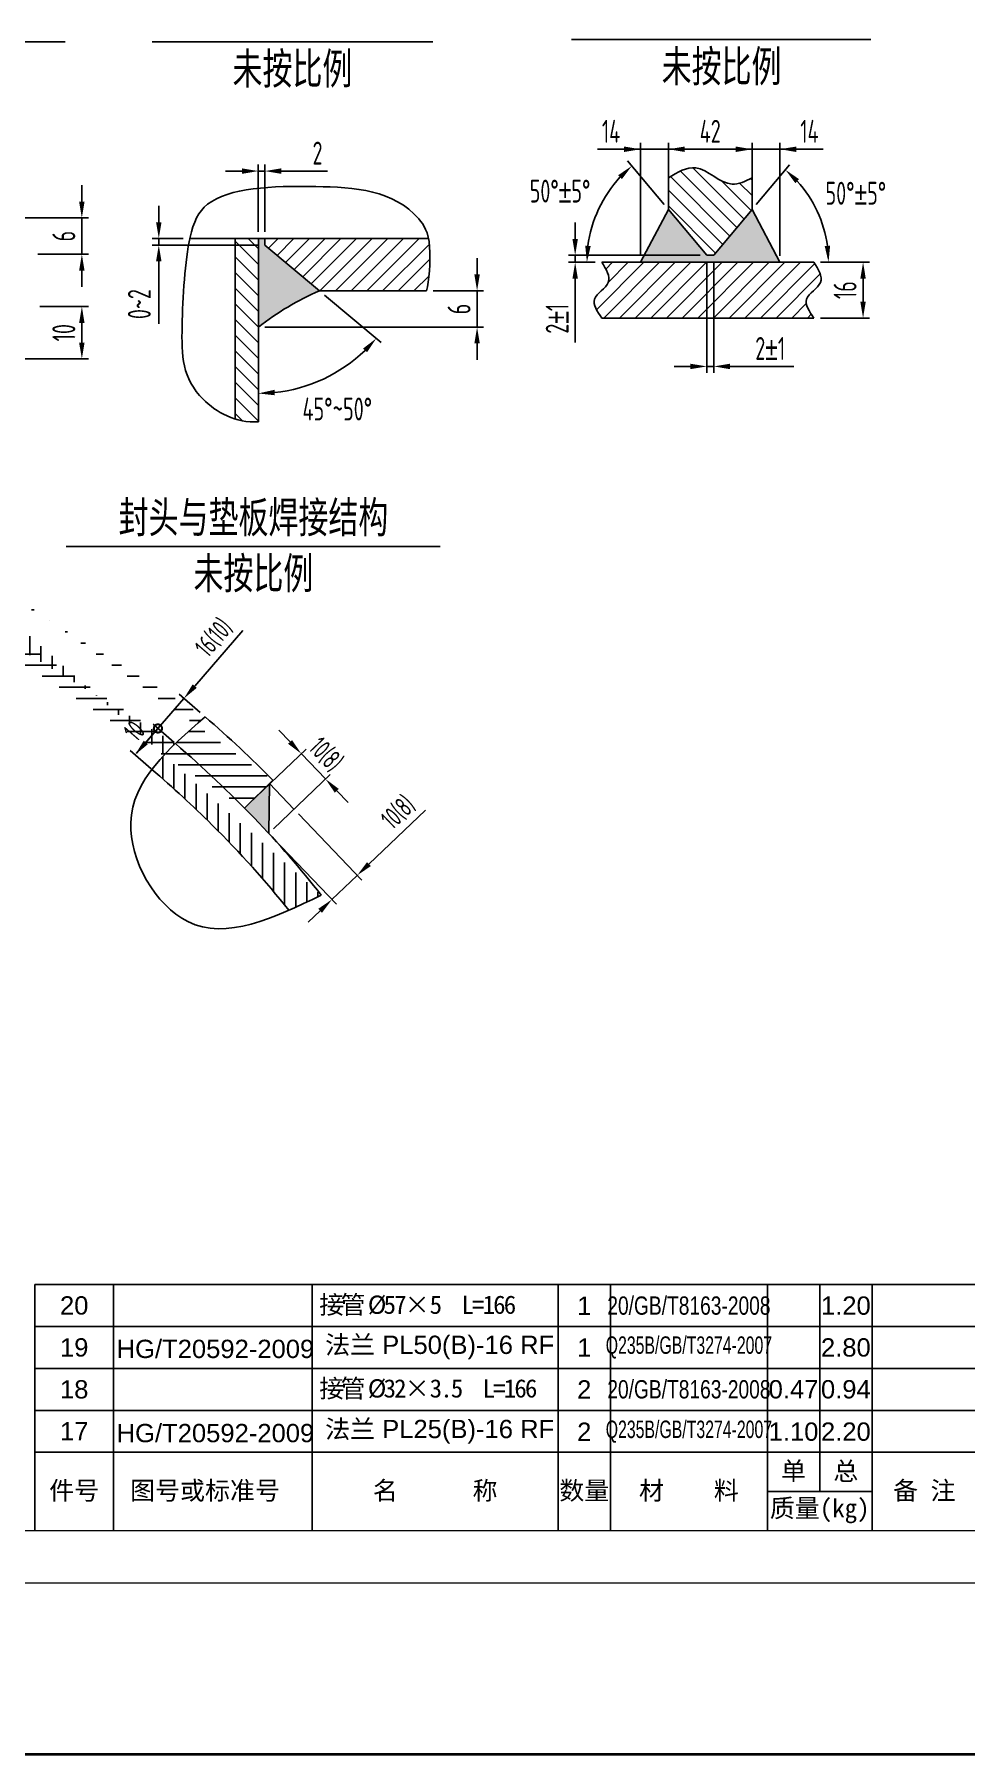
# Model space of a CAD drawing. Header units: millimetres. Extents: x 3203 to 14204, y 1871 to 9574.
# Drawn here: x 9373 to 11509, y 1871 to 5817 of the extents above; entities that cross this region are included whole.
import ezdxf
from ezdxf.enums import TextEntityAlignment as Align

# ---------------------------------------------------------------- set-up
doc = ezdxf.new("R2010")
doc.units = ezdxf.units.MM
doc.layers.add('中粗线', color=4, linetype='Continuous', lineweight=35)
doc.layers.add('细实线', color=7, linetype='Continuous', lineweight=18)
doc.layers.add('图层2', color=3, linetype='Continuous')
doc.styles.add('HGCAD', font='gbenor.shx', dxfattribs={"width": 0.75, "bigfont": 'gbcbig.shx'})
doc.styles.get("Standard").update_dxf_attribs({"font": 'arial.ttf'})
doc.dimstyles.new('HGCAD$0', dxfattribs={"dimtxt": 3.5, "dimasz": 2.5, "dimexe": 1, "dimexo": 1, "dimgap": 1, "dimtad": 1, "dimdec": 1, "dimdsep": 46, "dimtxsty": 'HGCAD', "dimcen": 0, "dimclrd": 3, "dimclre": 3, "dimclrt": 6, "dimadec": 1, "dimazin": 0, "dimtfac": 1, "dimtdec": 1, "dimtmove": 0, "dimatfit": 1, "dimfxl": 0, "dimarcsym": 0})
doc.dimstyles.new('HGCAD$2', dxfattribs={"dimtxt": 3.5, "dimasz": 2.5, "dimexe": 1, "dimexo": 1, "dimgap": 1, "dimtad": 2, "dimtih": 1, "dimdec": 1, "dimdsep": 46, "dimtxsty": 'HGCAD', "dimcen": 0, "dimclrd": 3, "dimclre": 3, "dimclrt": 6, "dimadec": 0, "dimazin": 0, "dimtfac": 1, "dimtdec": 1, "dimtmove": 0, "dimatfit": 1, "dimfxl": 0, "dimarcsym": 0})

# ---------------------------------------------------------------- blocks, each defined once
blk = doc.blocks.new('*D91')
at = {"layer": 'Defpoints', "color": 0, "ltscale": 15, "transparency": 16777216}
for p in [(8980.5, 5396), (9366.5, 5312.8), (9482.3, 5312.8)]:
    blk.add_point(p, dxfattribs=at)
at = {"layer": '图层2', "color": 3, "lineweight": -2, "ltscale": 15, "transparency": 16777216}
for p, q in [((9482.3, 5433.5), (9482.3, 5471)), ((8995.5, 5396), (9497.3, 5396)), ((9482.3, 5396), (9482.3, 5312.8)), ((9381.5, 5312.8), (9497.3, 5312.8)), ((9482.3, 5275.3), (9482.3, 5237.8))]:
    blk.add_line(p, q, dxfattribs=at)
at = {"layer": '图层2', "color": 3, "ltscale": 15, "transparency": 16777216}
for points in [[(9476, 5433.5), (9488.5, 5433.5), (9482.3, 5396)], [(9476, 5275.3), (9488.5, 5275.3), (9482.3, 5312.8)]]:
    blk.add_solid(points, dxfattribs=at)
at = {"layer": '图层2', "color": 6, "ltscale": 15, "transparency": 16777216, "insert": (9441, 5354.4), "char_height": 52.5, "attachment_point": 5, "rotation": 90, "style": 'HGCAD'}
blk.add_mtext('6', dxfattribs=at)
blk = doc.blocks.new('*D136')
at = {"layer": 'Defpoints', "color": 0, "ltscale": 15, "transparency": 16777216}
for p in [(9658.8, 5348.9), (9729.9, 5348.9), (9902.1, 5333.9)]:
    blk.add_point(p, dxfattribs=at)
at = {"layer": '图层2', "color": 3, "lineweight": -2, "ltscale": 15, "transparency": 16777216}
for p, q in [((9658.8, 5386.4), (9658.8, 5423.9)), ((9714.9, 5348.9), (9643.8, 5348.9)), ((9887.1, 5333.9), (9643.8, 5333.9)), ((9658.8, 5348.9), (9658.8, 5333.9)), ((9658.8, 5296.4), (9658.8, 5152.9))]:
    blk.add_line(p, q, dxfattribs=at)
at = {"layer": '图层2', "color": 3, "ltscale": 15, "transparency": 16777216}
for points in [[(9652.5, 5386.4), (9665, 5386.4), (9658.8, 5348.9)], [(9652.5, 5296.4), (9665, 5296.4), (9658.8, 5333.9)]]:
    blk.add_solid(points, dxfattribs=at)
at = {"layer": '图层2', "color": 6, "ltscale": 15, "transparency": 16777216, "insert": (9614.2, 5198.4), "char_height": 52.5, "attachment_point": 5, "rotation": 90, "style": 'HGCAD'}
blk.add_mtext('0~2', dxfattribs=at)
blk = doc.blocks.new('*D137')
at = {"layer": 'Defpoints', "color": 0, "ltscale": 15, "transparency": 16777216}
for p in [(9887.1, 5503.6), (9887.1, 5348.9), (9902.1, 5348.9)]:
    blk.add_point(p, dxfattribs=at)
at = {"layer": '图层2', "color": 3, "lineweight": -2, "ltscale": 15, "transparency": 16777216}
for p, q in [((9849.6, 5503.6), (9812.1, 5503.6)), ((9887.1, 5363.9), (9887.1, 5518.6)), ((9887.1, 5503.6), (9902.1, 5503.6)), ((9902.1, 5363.9), (9902.1, 5518.6)), ((9939.6, 5503.6), (10045.8, 5503.6))]:
    blk.add_line(p, q, dxfattribs=at)
at = {"layer": '图层2', "color": 3, "ltscale": 15, "transparency": 16777216}
for points in [[(9849.6, 5509.8), (9849.6, 5497.3), (9887.1, 5503.6)], [(9939.6, 5509.8), (9939.6, 5497.3), (9902.1, 5503.6)]]:
    blk.add_solid(points, dxfattribs=at)
at = {"layer": '图层2', "color": 6, "ltscale": 15, "transparency": 16777216, "insert": (10022.9, 5544.8), "char_height": 52.5, "attachment_point": 5, "style": 'HGCAD'}
blk.add_mtext('2', dxfattribs=at)
blk = doc.blocks.new('*D92')
at = {"layer": 'Defpoints', "color": 0, "ltscale": 15, "transparency": 16777216}
for p in [(10273.1, 5228.9), (10388.9, 5228.9), (9887.1, 5145.6)]:
    blk.add_point(p, dxfattribs=at)
at = {"layer": '图层2', "color": 3, "lineweight": -2, "ltscale": 15, "transparency": 16777216}
for p, q in [((10388.9, 5266.4), (10388.9, 5303.9)), ((10288.1, 5228.9), (10403.9, 5228.9)), ((10388.9, 5145.6), (10388.9, 5228.9)), ((9902.1, 5145.6), (10403.9, 5145.6)), ((10388.9, 5108.1), (10388.9, 5070.6))]:
    blk.add_line(p, q, dxfattribs=at)
at = {"layer": '图层2', "color": 3, "ltscale": 15, "transparency": 16777216}
for points in [[(10382.6, 5266.4), (10395.1, 5266.4), (10388.9, 5228.9)], [(10382.6, 5108.1), (10395.1, 5108.1), (10388.9, 5145.6)]]:
    blk.add_solid(points, dxfattribs=at)
at = {"layer": '图层2', "color": 6, "ltscale": 15, "transparency": 16777216, "insert": (10347.6, 5187.2), "char_height": 52.5, "attachment_point": 5, "rotation": 90, "style": 'HGCAD'}
blk.add_mtext('6', dxfattribs=at)
blk = doc.blocks.new('*D138')
at = {"layer": 'Defpoints', "color": 0, "ltscale": 15, "transparency": 16777216}
for p in [(9887.1, 5348.9), (9902.1, 5333.9), (10027.3, 5228.9), (9887.1, 4928.7)]:
    blk.add_point(p, dxfattribs=at)
at = {"layer": '图层2', "color": 3, "lineweight": -2, "ltscale": 15, "transparency": 16777216}
blk.add_line((10038.8, 5219.2), (10168.9, 5110), dxfattribs=at)
blk.add_arc((9887.1, 5346.4), 352.9, 276.0917, 313.9083, dxfattribs=at)
at = {"layer": '图层2', "color": 3, "ltscale": 15, "transparency": 16777216}
for points in [[(10127.3, 5096.5), (10136.4, 5088), (10157.5, 5119.6)], [(9924.9, 4989.3), (9924.2, 5001.8), (9887.1, 4993.6)]]:
    blk.add_solid(points, dxfattribs=at)
at = {"layer": '图层2', "color": 6, "ltscale": 15, "transparency": 16777216, "insert": (10068.3, 4957.8), "char_height": 52.5, "attachment_point": 5, "style": 'HGCAD', "bg_fill": 3, "box_fill_scale": 1.1, "bg_fill_color": 256, "bg_fill_true_color": 13158600, "bg_fill_transparency": 0}
blk.add_mtext('45%%D{\\Fgeniso|c134;~}50°', dxfattribs=at)
at = {"layer": 'Defpoints', "color": 0, "ltscale": 15, "transparency": 16777216}
blk.add_point((9988.3, 5008.4), dxfattribs=at)
blk = doc.blocks.new('_DotSmall')
at = {"color": 0, "linetype": 'ByBlock', "const_width": 0.5}
blk.add_lwpolyline([(-0.0625, 0, 1), (0.0625, 0, 1)], format="xyb", close=True, dxfattribs=at)
blk = doc.blocks.new('*D139')
at = {"layer": 'Defpoints', "color": 0, "ltscale": 15, "transparency": 16777216}
for p in [(9656.8, 4225), (9765, 4251.6), (9705.4, 4182.9)]:
    blk.add_point(p, dxfattribs=at)
at = {"layer": '图层2', "color": 3, "lineweight": -2, "ltscale": 15, "transparency": 16777216}
for p, q in [((9741.1, 4322.1), (9851.6, 4449.5)), ((9753.7, 4261.5), (9705.2, 4303.6)), ((9656.8, 4225), (9716.5, 4293.8)), ((9656.8, 4225), (9607.7, 4168.4)), ((9694, 4192.7), (9645.5, 4234.8))]:
    blk.add_line(p, q, dxfattribs=at)
at = {"layer": '图层2', "color": 3, "ltscale": 15, "transparency": 16777216}
blk.add_solid([(9736.4, 4326.2), (9745.8, 4318), (9716.5, 4293.8)], dxfattribs=at)
at = {"layer": '图层2', "color": 3, "lineweight": -2, "ltscale": 15, "transparency": 16777216, "xscale": 37.5, "yscale": 37.5, "zscale": 37.5, "rotation": 49.04669136273328}
blk.add_blockref('_DotSmall', (9656.8, 4225), dxfattribs=at)
at = {"layer": '图层2', "color": 6, "ltscale": 15, "transparency": 16777216, "insert": (9786, 4432.5), "char_height": 45, "attachment_point": 5, "rotation": 49.0467, "style": 'HGCAD'}
blk.add_mtext('16(10)', dxfattribs=at)
blk = doc.blocks.new('*D93')
at = {"layer": 'Defpoints', "color": 0, "ltscale": 15, "transparency": 16777216}
for p in [(9705.4, 4182.9), (9604.4, 4164.6), (9652.9, 4122.5)]:
    blk.add_point(p, dxfattribs=at)
at = {"layer": '图层2', "color": 3, "lineweight": -2, "ltscale": 15, "transparency": 16777216}
for p, q in [((9656.8, 4225), (9629, 4192.9)), ((9694, 4192.7), (9645.5, 4234.8)), ((9641.6, 4132.3), (9593.1, 4174.4))]:
    blk.add_line(p, q, dxfattribs=at)
at = {"layer": '图层2', "color": 3, "ltscale": 15, "transparency": 16777216}
blk.add_solid([(9624.2, 4197), (9633.7, 4188.8), (9604.4, 4164.6)], dxfattribs=at)
at = {"layer": '图层2', "color": 3, "lineweight": -2, "ltscale": 15, "transparency": 16777216, "xscale": 37.5, "yscale": 37.5, "zscale": 37.5, "rotation": 49.04681791681936}
blk.add_blockref('_DotSmall', (9656.8, 4225), dxfattribs=at)
at = {"layer": '图层2', "color": 6, "ltscale": 15, "transparency": 16777216, "insert": (9602.3, 4219.4), "char_height": 45, "attachment_point": 5, "rotation": 49.0468, "style": 'HGCAD'}
blk.add_mtext('10', dxfattribs=at)
blk = doc.blocks.new('*D140')
at = {"layer": 'Defpoints', "color": 0, "ltscale": 15, "transparency": 16777216}
for p in [(9985.8, 4166.9), (9855.5, 4042.3), (9910.8, 3984.5)]:
    blk.add_point(p, dxfattribs=at)
at = {"layer": '图层2', "color": 3, "lineweight": -2, "ltscale": 15, "transparency": 16777216}
for p, q in [((9959.9, 4194), (9934, 4221.1)), ((9866.4, 4052.7), (9996.7, 4177.3)), ((10041.1, 4109.1), (9985.8, 4166.9)), ((9921.7, 3994.9), (10052, 4119.4)), ((10067, 4082), (10093, 4054.9))]:
    blk.add_line(p, q, dxfattribs=at)
at = {"layer": '图层2', "color": 3, "ltscale": 15, "transparency": 16777216}
for points in [[(9964.4, 4198.3), (9955.4, 4189.7), (9985.8, 4166.9)], [(10071.6, 4086.3), (10062.5, 4077.7), (10041.1, 4109.1)]]:
    blk.add_solid(points, dxfattribs=at)
at = {"layer": '图层2', "color": 6, "ltscale": 15, "transparency": 16777216, "insert": (10041.3, 4164.6), "char_height": 45, "attachment_point": 5, "rotation": 313.7136, "style": 'HGCAD'}
blk.add_mtext('10(8)', dxfattribs=at)
blk = doc.blocks.new('*D141')
at = {"layer": 'Defpoints', "color": 0, "ltscale": 15, "transparency": 16777216}
for p in [(9968.6, 4039.8), (9910.8, 3984.5), (10113.8, 3887.9)]:
    blk.add_point(p, dxfattribs=at)
at = {"layer": '图层2', "color": 3, "lineweight": -2, "ltscale": 15, "transparency": 16777216}
for p, q in [((9979, 4028.9), (10124.2, 3877.1)), ((10140.9, 3913.9), (10270.5, 4037.7)), ((9921.2, 3973.7), (10066.4, 3821.8)), ((10056, 3832.7), (10113.8, 3887.9)), ((10028.9, 3806.8), (10001.8, 3780.8))]:
    blk.add_line(p, q, dxfattribs=at)
at = {"layer": '图层2', "color": 3, "ltscale": 15, "transparency": 16777216}
for points in [[(10136.6, 3918.4), (10145.2, 3909.3), (10113.8, 3887.9)], [(10024.6, 3811.3), (10033.2, 3802.2), (10056, 3832.7)]]:
    blk.add_solid(points, dxfattribs=at)
at = {"layer": '图层2', "color": 6, "ltscale": 15, "transparency": 16777216, "insert": (10208.7, 4031.8), "char_height": 45, "attachment_point": 5, "rotation": 43.7136, "style": 'HGCAD'}
blk.add_mtext('10(8)', dxfattribs=at)
blk = doc.blocks.new('*D142')
at = {"layer": 'Defpoints', "color": 0, "ltscale": 15, "transparency": 16777216}
for p in [(10915.7, 5310.5), (10931.7, 5310.5), (10931.7, 5055.5)]:
    blk.add_point(p, dxfattribs=at)
at = {"layer": '图层2', "color": 3, "lineweight": -2, "ltscale": 15, "transparency": 16777216}
for p, q in [((10915.7, 5295.5), (10915.7, 5040.5)), ((10931.7, 5295.5), (10931.7, 5040.5)), ((10878.2, 5055.5), (10840.7, 5055.5)), ((10915.7, 5055.5), (10931.7, 5055.5)), ((10969.2, 5055.5), (11115.8, 5055.5))]:
    blk.add_line(p, q, dxfattribs=at)
at = {"layer": '图层2', "color": 3, "ltscale": 15, "transparency": 16777216}
for points in [[(10878.2, 5061.7), (10878.2, 5049.2), (10915.7, 5055.5)], [(10969.2, 5061.7), (10969.2, 5049.2), (10931.7, 5055.5)]]:
    blk.add_solid(points, dxfattribs=at)
at = {"layer": '图层2', "color": 6, "ltscale": 15, "transparency": 16777216, "insert": (11061.3, 5096.7), "char_height": 52.5, "attachment_point": 5, "style": 'HGCAD', "bg_fill": 3, "box_fill_scale": 1.1, "bg_fill_color": 256, "bg_fill_true_color": 13158600, "bg_fill_transparency": 0}
blk.add_mtext('2{\\Fgdt|c134;%%P}1', dxfattribs=at)
blk = doc.blocks.new('*D143')
at = {"layer": 'Defpoints', "color": 0, "ltscale": 15, "transparency": 16777216}
for p in [(10613.9, 5294.5), (10674.9, 5294.5), (10915.7, 5310.5)]:
    blk.add_point(p, dxfattribs=at)
at = {"layer": '图层2', "color": 3, "lineweight": -2, "ltscale": 15, "transparency": 16777216}
for p, q in [((10613.9, 5348), (10613.9, 5385.5)), ((10900.7, 5310.5), (10598.9, 5310.5)), ((10659.9, 5294.5), (10598.9, 5294.5)), ((10613.9, 5310.5), (10613.9, 5294.5)), ((10613.9, 5257), (10613.9, 5110.4))]:
    blk.add_line(p, q, dxfattribs=at)
at = {"layer": '图层2', "color": 3, "ltscale": 15, "transparency": 16777216}
for points in [[(10607.6, 5348), (10620.1, 5348), (10613.9, 5310.5)], [(10607.6, 5257), (10620.1, 5257), (10613.9, 5294.5)]]:
    blk.add_solid(points, dxfattribs=at)
at = {"layer": '图层2', "color": 6, "ltscale": 15, "transparency": 16777216, "insert": (10572.6, 5164.9), "char_height": 52.5, "attachment_point": 5, "rotation": 90, "style": 'HGCAD', "bg_fill": 3, "box_fill_scale": 1.1, "bg_fill_color": 256, "bg_fill_true_color": 13158600, "bg_fill_transparency": 0}
blk.add_mtext('2{\\Fgdt|c134;%%P}1', dxfattribs=at)
blk = doc.blocks.new('*D144')
at = {"layer": 'Defpoints', "color": 0, "ltscale": 15, "transparency": 16777216}
for p in [(10688.2, 5453), (10827.7, 5415.4), (10674.9, 5294.5), (10915.7, 5310.5), (11161.6, 5294.5)]:
    blk.add_point(p, dxfattribs=at)
at = {"layer": '图层2', "color": 3, "lineweight": -2, "ltscale": 15, "transparency": 16777216}
for p, q in [((10818.1, 5426.9), (10734.2, 5526.9)), ((10659.9, 5294.5), (10625.8, 5294.5))]:
    blk.add_line(p, q, dxfattribs=at)
blk.add_arc((10929.1, 5294.5), 288.4, 137.4564, 172.5436, dxfattribs=at)
at = {"layer": '图层2', "color": 3, "ltscale": 15, "transparency": 16777216}
for points in [[(10712.4, 5494), (10721, 5485), (10743.8, 5515.4)], [(10649.5, 5331.5), (10637, 5332.3), (10640.8, 5294.5)]]:
    blk.add_solid(points, dxfattribs=at)
at = {"layer": '图层2', "color": 6, "ltscale": 15, "transparency": 16777216, "insert": (10579.2, 5457.7), "char_height": 52.5, "attachment_point": 5, "style": 'HGCAD', "bg_fill": 3, "box_fill_scale": 1.1, "bg_fill_color": 256, "bg_fill_true_color": 13158600, "bg_fill_transparency": 0}
blk.add_mtext('50°{\\Fgdt|c134;%%P}5%%D', dxfattribs=at)
blk = doc.blocks.new('*D94')
at = {"layer": 'Defpoints', "color": 0, "ltscale": 15, "transparency": 16777216}
for p in [(11019.7, 5415.4), (11183.4, 5373.9), (10685.8, 5294.5), (10931.7, 5310.5), (11172.5, 5294.5)]:
    blk.add_point(p, dxfattribs=at)
at = {"layer": '图层2', "color": 3, "lineweight": -2, "ltscale": 15, "transparency": 16777216}
for p, q in [((11029.4, 5426.9), (11105.8, 5518)), ((11187.5, 5294.5), (11210, 5294.5))]:
    blk.add_line(p, q, dxfattribs=at)
blk.add_arc((10918.3, 5294.5), 276.7, 7.7699, 42.2301, dxfattribs=at)
at = {"layer": '图层2', "color": 3, "ltscale": 15, "transparency": 16777216}
for points in [[(11118.9, 5476), (11127.5, 5485), (11096.2, 5506.5)], [(11198.7, 5332.3), (11186.3, 5331.5), (11195, 5294.5)]]:
    blk.add_solid(points, dxfattribs=at)
at = {"layer": '图层2', "color": 6, "ltscale": 15, "transparency": 16777216, "insert": (11257.7, 5452.8), "char_height": 52.5, "attachment_point": 5, "style": 'HGCAD', "bg_fill": 3, "box_fill_scale": 1.1, "bg_fill_color": 256, "bg_fill_true_color": 13158600, "bg_fill_transparency": 0}
blk.add_mtext('50°{\\Fgdt|c134;%%P}5%%D', dxfattribs=at)
blk = doc.blocks.new('*D145')
at = {"layer": 'Defpoints', "color": 0, "ltscale": 15, "transparency": 16777216}
for p in [(10827.7, 5553.7), (10827.7, 5415.4), (10763.7, 5294.5)]:
    blk.add_point(p, dxfattribs=at)
at = {"layer": '图层2', "color": 3, "lineweight": -2, "ltscale": 15, "transparency": 16777216}
for p, q in [((10763.7, 5309.5), (10763.7, 5568.7)), ((10827.7, 5430.4), (10827.7, 5568.7)), ((10726.2, 5553.7), (10688.7, 5553.7)), ((10763.7, 5553.7), (10827.7, 5553.7)), ((10865.2, 5553.7), (11182.6, 5553.7))]:
    blk.add_line(p, q, dxfattribs=at)
at = {"layer": '图层2', "color": 3, "ltscale": 15, "transparency": 16777216}
for points in [[(10726.2, 5559.9), (10726.2, 5547.4), (10763.7, 5553.7)], [(10865.2, 5559.9), (10865.2, 5547.4), (10827.7, 5553.7)]]:
    blk.add_solid(points, dxfattribs=at)
at = {"layer": '图层2', "color": 6, "ltscale": 15, "transparency": 16777216, "insert": (11151.2, 5594.9), "char_height": 52.5, "attachment_point": 5, "style": 'HGCAD', "bg_fill": 3, "box_fill_scale": 1.1, "bg_fill_color": 256, "bg_fill_true_color": 13158600, "bg_fill_transparency": 0}
blk.add_mtext('14', dxfattribs=at)
blk = doc.blocks.new('*D146')
at = {"layer": 'Defpoints', "color": 0, "ltscale": 15, "transparency": 16777216}
for p in [(11019.7, 5553.7), (10827.7, 5488.1), (11019.7, 5488.1)]:
    blk.add_point(p, dxfattribs=at)
at = {"layer": '图层2', "color": 3, "lineweight": -2, "ltscale": 15, "transparency": 16777216}
for p, q in [((10827.7, 5503.1), (10827.7, 5568.7)), ((11019.7, 5503.1), (11019.7, 5568.7)), ((10865.2, 5553.7), (10982.2, 5553.7))]:
    blk.add_line(p, q, dxfattribs=at)
at = {"layer": '图层2', "color": 3, "ltscale": 15, "transparency": 16777216}
for points in [[(10865.2, 5559.9), (10865.2, 5547.4), (10827.7, 5553.7)], [(10982.2, 5559.9), (10982.2, 5547.4), (11019.7, 5553.7)]]:
    blk.add_solid(points, dxfattribs=at)
at = {"layer": '图层2', "color": 6, "ltscale": 15, "transparency": 16777216, "insert": (10923.7, 5594.9), "char_height": 52.5, "attachment_point": 5, "style": 'HGCAD', "bg_fill": 3, "box_fill_scale": 1.1, "bg_fill_color": 256, "bg_fill_true_color": 13158600, "bg_fill_transparency": 0}
blk.add_mtext('42', dxfattribs=at)
blk = doc.blocks.new('*D95')
at = {"layer": 'Defpoints', "color": 0, "ltscale": 15, "transparency": 16777216}
for p in [(11019.7, 5553.7), (11019.7, 5415.4), (11083.7, 5294.5)]:
    blk.add_point(p, dxfattribs=at)
at = {"layer": '图层2', "color": 3, "lineweight": -2, "ltscale": 15, "transparency": 16777216}
for p, q in [((11019.7, 5430.4), (11019.7, 5568.7)), ((11083.7, 5309.5), (11083.7, 5568.7)), ((10982.2, 5553.7), (10664.8, 5553.7)), ((11083.7, 5553.7), (11019.7, 5553.7)), ((11121.2, 5553.7), (11158.7, 5553.7))]:
    blk.add_line(p, q, dxfattribs=at)
at = {"layer": '图层2', "color": 3, "ltscale": 15, "transparency": 16777216}
for points in [[(10982.2, 5559.9), (10982.2, 5547.4), (11019.7, 5553.7)], [(11121.2, 5559.9), (11121.2, 5547.4), (11083.7, 5553.7)]]:
    blk.add_solid(points, dxfattribs=at)
at = {"layer": '图层2', "color": 6, "ltscale": 15, "transparency": 16777216, "insert": (10696.2, 5594.9), "char_height": 52.5, "attachment_point": 5, "style": 'HGCAD', "bg_fill": 3, "box_fill_scale": 1.1, "bg_fill_color": 256, "bg_fill_true_color": 13158600, "bg_fill_transparency": 0}
blk.add_mtext('14', dxfattribs=at)
blk = doc.blocks.new('*D147')
at = {"layer": 'Defpoints', "color": 0, "ltscale": 15, "transparency": 16777216}
for p in [(11161.6, 5294.5), (11161.6, 5166.5), (11274.3, 5166.5)]:
    blk.add_point(p, dxfattribs=at)
at = {"layer": '图层2', "color": 3, "lineweight": -2, "ltscale": 15, "transparency": 16777216}
for p, q in [((11176.6, 5294.5), (11289.3, 5294.5)), ((11274.3, 5257), (11274.3, 5204)), ((11176.6, 5166.5), (11289.3, 5166.5))]:
    blk.add_line(p, q, dxfattribs=at)
at = {"layer": '图层2', "color": 3, "ltscale": 15, "transparency": 16777216}
for points in [[(11268, 5257), (11280.5, 5257), (11274.3, 5294.5)], [(11268, 5204), (11280.5, 5204), (11274.3, 5166.5)]]:
    blk.add_solid(points, dxfattribs=at)
at = {"layer": '图层2', "color": 6, "ltscale": 15, "transparency": 16777216, "insert": (11233, 5230.5), "char_height": 52.5, "attachment_point": 5, "rotation": 90, "style": 'HGCAD', "bg_fill": 3, "box_fill_scale": 1.1, "bg_fill_color": 256, "bg_fill_true_color": 13158600, "bg_fill_transparency": 0}
blk.add_mtext('16', dxfattribs=at)
blk = doc.blocks.new('*D89')
at = {"layer": 'Defpoints', "color": 0, "ltscale": 15, "transparency": 16777216}
for p in [(9370.8, 5192.8), (9482.3, 5192.8), (8980.5, 5072.8)]:
    blk.add_point(p, dxfattribs=at)
at = {"layer": '图层2', "color": 3, "lineweight": -2, "ltscale": 15, "transparency": 16777216}
for p, q in [((9385.8, 5192.8), (9497.3, 5192.8)), ((9482.3, 5110.3), (9482.3, 5155.3)), ((8995.5, 5072.8), (9497.3, 5072.8))]:
    blk.add_line(p, q, dxfattribs=at)
at = {"layer": '图层2', "color": 3, "ltscale": 15, "transparency": 16777216}
for points in [[(9476, 5155.3), (9488.5, 5155.3), (9482.3, 5192.8)], [(9476, 5110.3), (9488.5, 5110.3), (9482.3, 5072.8)]]:
    blk.add_solid(points, dxfattribs=at)
at = {"layer": '图层2', "color": 6, "ltscale": 15, "transparency": 16777216, "insert": (9441, 5132.8), "char_height": 52.5, "attachment_point": 5, "rotation": 90, "style": 'HGCAD'}
blk.add_mtext('10', dxfattribs=at)
blk = doc.blocks.new('HGCAD#HGTFTK~A1H~HGCAD图框')
at = {"layer": '细实线', "color": 7}
blk.add_lwpolyline([(10, -10), (-831, -10), (-831, 584), (10, 584)], close=True, dxfattribs=at)
at = {"layer": '细实线', "color": 2}
blk.add_lwpolyline([(0, 0), (-806, 0), (-806, 574), (0, 574)], close=True, dxfattribs=at)

msp = doc.modelspace()

# ---------------------------------------------------------------- hatches: boundary and pattern name
at = {"layer": '图层2', "ltscale": 10}
h = msp.add_hatch(dxfattribs=at)
h.set_pattern_fill('ANSI31', color=256, scale=8, angle=90, style=0)
h.set_pattern_definition([(135, (13701.996, 3698.837), (-17.96051, -17.96051), [])])
edge = h.paths.add_edge_path()
edge.add_line((10915.72, 5310.51), (10931.72, 5310.51))
edge.add_line((10931.72, 5310.51), (11019.72, 5415.38))
edge.add_line((11019.72, 5415.38), (11019.72, 5488.12))
edge.add_spline(control_points=[(11019.72, 5488.12), (11004.24, 5480.49), (10959.42, 5458.38), (10898.79, 5531.15), (10848.82, 5500.89), (10827.72, 5488.12)], knot_values=[0, 0, 0, 0, 48.1796059, 139.5205105, 206.2805365, 206.2805365, 206.2805365, 206.2805365], degree=3, periodic=0)
edge.add_line((10827.72, 5488.12), (10827.72, 5415.38))
edge.add_line((10827.72, 5415.38), (10915.72, 5310.51))
at = {"layer": '图层2'}
h = msp.add_hatch(color=256, dxfattribs=at)
h.set_gradient(color1=(0, 0, 255), color2=(194, 194, 255), one_color=1, tint=0.88, name='CYLINDER')
h.paths.add_polyline_path([(11083.72, 5294.51), (11019.72, 5415.38), (10931.72, 5310.51), (10915.72, 5310.51), (10827.72, 5415.38), (10763.72, 5294.51)])
at = {"layer": '图层2', "ltscale": 10}
h = msp.add_hatch(dxfattribs=at)
h.set_pattern_fill('ANSI31', color=256, scale=8, angle=90, style=0)
h.set_pattern_definition([(135, (13687.852, 2458.355), (-17.96051, -17.96051), [])])
edge = h.paths.add_edge_path()
edge.add_line((9887.13, 5348.86), (9833.9, 5348.86))
edge.add_line((9833.9, 5348.86), (9833.9, 4934.85))
edge.add_spline(control_points=[(9833.9, 4934.85), (9850.56, 4929.6), (9868.48, 4927.08), (9887.13, 4928.69)], knot_values=[0.444316, 0.444316, 0.444316, 0.444316, 17.7698319, 17.7698319, 17.7698319, 17.7698319], degree=3, periodic=0)
edge.add_line((9887.13, 4928.69), (9887.13, 5348.86))
at = {"layer": '图层2'}
h = msp.add_hatch(color=256, dxfattribs=at)
h.set_gradient(color1=(0, 0, 255), color2=(194, 194, 255), one_color=1, tint=0.88, name='CYLINDER')
h.paths.add_polyline_path([(9887.13, 5145.63, -0.0641874), (10027.26, 5228.86), (9902.13, 5333.86), (9902.13, 5348.86), (9887.13, 5348.86)])
at = {"layer": '图层2', "ltscale": 10}
h = msp.add_hatch(dxfattribs=at)
h.set_pattern_fill('ANSI31', color=256, scale=8, style=0)
h.set_pattern_definition([(45, (13687.852, 2458.355), (-17.96051, 17.96051), [])])
edge = h.paths.add_edge_path()
edge.add_line((9902.13, 5348.86), (9902.13, 5333.86))
edge.add_line((9902.13, 5333.86), (10027.26, 5228.86))
edge.add_line((10027.26, 5228.86), (10273.11, 5228.86))
edge.add_spline(control_points=[(10273.11, 5228.86), (10278.79, 5249.26), (10283.53, 5308.13), (10278.57, 5343.11), (10277.4, 5348.86)], knot_values=[487.9569492, 487.9569492, 487.9569492, 487.9569492, 507.1263178, 511.4304051, 511.4304051, 511.4304051, 511.4304051], degree=3, periodic=0)
edge.add_line((10277.4, 5348.86), (9902.13, 5348.86))
h = msp.add_hatch(dxfattribs=at)
h.set_pattern_fill('ANSI31', color=256, scale=8, style=0)
h.set_pattern_definition([(45, (13701.996, 3698.837), (-17.96051, 17.96051), [])])
edge = h.paths.add_edge_path()
edge.add_spline(control_points=[(11161.64, 5166.51), (11151.1, 5181.65), (11129.13, 5213.22), (11192.21, 5244.93), (11171.72, 5278.15), (11161.64, 5294.51)], knot_values=[0, 0, 0, 0, 46.2338573, 96.3297302, 144.9143237, 144.9143237, 144.9143237, 144.9143237], degree=3, periodic=0)
edge.add_line((11161.64, 5294.51), (10674.89, 5294.51))
edge.add_spline(control_points=[(10674.89, 5294.51), (10684.98, 5278.15), (10705.46, 5244.93), (10642.38, 5213.22), (10664.35, 5181.65), (10674.89, 5166.51)], knot_values=[0, 0, 0, 0, 48.5845935, 98.6804664, 144.9143237, 144.9143237, 144.9143237, 144.9143237], degree=3, periodic=0)
edge.add_line((10674.89, 5166.51), (11161.64, 5166.51))
h = msp.add_hatch(dxfattribs=at)
h.set_pattern_fill('ANSI31', color=256, scale=8, angle=135, style=0)
h.set_pattern_definition([(180, (13477.942, 2160.388), (-4e-15, -25.4), [])])
edge = h.paths.add_edge_path()
edge.add_ellipse((5494.23, 2929.7), major_axis=(4880, 0), ratio=0.5081967, start_angle=26.65669, end_angle=30.54975, ccw=False)
edge.add_line((9855.54, 4042.33), (9920.57, 4106.57))
edge.add_ellipse((5494.23, 2929.7), major_axis=(4976, 0), ratio=0.5176849, start_angle=27.18476, end_angle=30.87587)
edge.add_spline(control_points=[(9765.04, 4251.65), (9741.72, 4231.35), (9718.41, 4211.06), (9696.83, 4190.25)], knot_values=[0, 0, 0, 0, 82.6732941, 82.6732941, 82.6732941, 82.6732941], degree=3, periodic=0)
h = msp.add_hatch(dxfattribs=at)
h.set_pattern_fill('ANSI31', color=256, scale=8, angle=45, style=0)
h.set_pattern_definition([(90, (13477.942, 2160.388), (-25.4, 4e-15), [])])
edge = h.paths.add_edge_path()
edge.add_spline(control_points=[(9643.01, 4131.01), (9691.52, 4089.31), (9737.47, 4046.94), (9845.51, 3939.8), (9904.34, 3874.34), (9957.07, 3807.92)], knot_values=[0.3835133, 0.3835133, 0.3835133, 0.3835133, 0.4437815, 0.4437815, 0.5338647, 0.5338647, 0.5338647, 0.5338647], degree=3, periodic=0)
edge.add_spline(control_points=[(9957.07, 3807.92), (9981.74, 3818.72), (10006.65, 3830.67), (10031.56, 3842.62)], knot_values=[799.6420273, 799.6420273, 799.6420273, 799.6420273, 871.0304191, 871.0304191, 871.0304191, 871.0304191], degree=3, periodic=0)
edge.add_ellipse((5494.23, 2929.7), major_axis=(4880, 0), ratio=0.5081967, start_angle=21.59943, end_angle=30.54975)
edge.add_spline(control_points=[(9696.83, 4190.25), (9676.97, 4171.08), (9658.57, 4151.47), (9643.01, 4131.01)], knot_values=[82.6732941, 82.6732941, 82.6732941, 82.6732941, 158.7866447, 158.7866447, 158.7866447, 158.7866447], degree=3, periodic=0)
at = {"layer": '图层2'}
h = msp.add_hatch(color=256, dxfattribs=at)
h.set_gradient(color1=(0, 0, 255), color2=(194, 194, 255), one_color=1, tint=0.88)
h.paths.add_polyline_path([(9912.46, 4098.55, 0.1201274), (9910.83, 3984.5)], flags=17)
edge = h.paths.add_edge_path()
edge.add_arc((10145.58, 4038.2), 240.81, 165.48514, 192.88502)
edge.add_line((9910.83, 3984.5), (9909.99, 3985.41))
edge.add_line((9909.99, 3985.41), (9909.15, 3986.32))
edge.add_line((9909.15, 3986.32), (9908.31, 3987.23))
edge.add_line((9908.31, 3987.23), (9907.46, 3988.14))
edge.add_line((9907.46, 3988.14), (9906.62, 3989.04))
edge.add_line((9906.62, 3989.04), (9905.78, 3989.95))
edge.add_line((9905.78, 3989.95), (9904.93, 3990.86))
edge.add_line((9904.93, 3990.86), (9904.08, 3991.77))
edge.add_line((9904.08, 3991.77), (9903.24, 3992.68))
edge.add_line((9903.24, 3992.68), (9902.39, 3993.58))
edge.add_line((9902.39, 3993.58), (9901.54, 3994.49))
edge.add_line((9901.54, 3994.49), (9900.69, 3995.4))
edge.add_line((9900.69, 3995.4), (9899.84, 3996.31))
edge.add_line((9899.84, 3996.31), (9898.99, 3997.21))
edge.add_line((9898.99, 3997.21), (9898.14, 3998.12))
edge.add_line((9898.14, 3998.12), (9897.29, 3999.03))
edge.add_line((9897.29, 3999.03), (9896.43, 3999.93))
edge.add_line((9896.43, 3999.93), (9895.58, 4000.84))
edge.add_line((9895.58, 4000.84), (9894.73, 4001.74))
edge.add_line((9894.73, 4001.74), (9893.87, 4002.65))
edge.add_line((9893.87, 4002.65), (9893.02, 4003.56))
edge.add_line((9893.02, 4003.56), (9892.16, 4004.46))
edge.add_line((9892.16, 4004.46), (9891.3, 4005.37))
edge.add_line((9891.3, 4005.37), (9890.44, 4006.27))
edge.add_line((9890.44, 4006.27), (9889.59, 4007.18))
edge.add_line((9889.59, 4007.18), (9888.73, 4008.08))
edge.add_line((9888.73, 4008.08), (9887.87, 4008.99))
edge.add_line((9887.87, 4008.99), (9887.01, 4009.89))
edge.add_line((9887.01, 4009.89), (9886.14, 4010.79))
edge.add_line((9886.14, 4010.79), (9885.28, 4011.7))
edge.add_line((9885.28, 4011.7), (9884.42, 4012.6))
edge.add_line((9884.42, 4012.6), (9883.56, 4013.51))
edge.add_line((9883.56, 4013.51), (9882.69, 4014.41))
edge.add_line((9882.69, 4014.41), (9881.83, 4015.31))
edge.add_line((9881.83, 4015.31), (9880.96, 4016.22))
edge.add_line((9880.96, 4016.22), (9880.09, 4017.12))
edge.add_line((9880.09, 4017.12), (9879.23, 4018.02))
edge.add_line((9879.23, 4018.02), (9878.36, 4018.93))
edge.add_line((9878.36, 4018.93), (9877.49, 4019.83))
edge.add_line((9877.49, 4019.83), (9876.62, 4020.73))
edge.add_line((9876.62, 4020.73), (9875.75, 4021.63))
edge.add_line((9875.75, 4021.63), (9874.88, 4022.53))
edge.add_line((9874.88, 4022.53), (9874.01, 4023.44))
edge.add_line((9874.01, 4023.44), (9873.14, 4024.34))
edge.add_line((9873.14, 4024.34), (9872.26, 4025.24))
edge.add_line((9872.26, 4025.24), (9871.39, 4026.14))
edge.add_line((9871.39, 4026.14), (9870.52, 4027.04))
edge.add_line((9870.52, 4027.04), (9869.64, 4027.94))
edge.add_line((9869.64, 4027.94), (9868.77, 4028.84))
edge.add_line((9868.77, 4028.84), (9867.89, 4029.74))
edge.add_line((9867.89, 4029.74), (9867.01, 4030.64))
edge.add_line((9867.01, 4030.64), (9866.13, 4031.54))
edge.add_line((9866.13, 4031.54), (9865.25, 4032.44))
edge.add_line((9865.25, 4032.44), (9864.38, 4033.34))
edge.add_line((9864.38, 4033.34), (9863.5, 4034.24))
edge.add_line((9863.5, 4034.24), (9862.61, 4035.14))
edge.add_line((9862.61, 4035.14), (9861.73, 4036.04))
edge.add_line((9861.73, 4036.04), (9860.85, 4036.94))
edge.add_line((9860.85, 4036.94), (9859.97, 4037.84))
edge.add_line((9859.97, 4037.84), (9859.08, 4038.74))
edge.add_line((9859.08, 4038.74), (9858.2, 4039.64))
edge.add_line((9858.2, 4039.64), (9857.31, 4040.54))
edge.add_line((9857.31, 4040.54), (9856.43, 4041.43))
edge.add_line((9856.43, 4041.43), (9855.54, 4042.33))
edge.add_line((9855.54, 4042.33), (9912.46, 4098.55))

# ---------------------------------------------------------------- linework, layer by layer
at = {"ltscale": 10}
for p, q in [((10605.64, 5805.18), (11291.96, 5805.18)), ((8671.78, 5799.92), (9443.88, 5799.92)), ((9643.74, 5799.92), (10287.16, 5799.92)), ((9446.02, 4642.21), (10303.91, 4642.21))]:
    msp.add_line(p, q, dxfattribs=at)
at = {"ltscale": 15}
for p, q in [((10827.72, 5488.12), (10827.72, 5415.38)), ((11019.72, 5488.12), (11019.72, 5415.38)), ((10827.72, 5415.38), (10763.72, 5294.51)), ((10827.72, 5415.38), (10915.72, 5310.51)), ((11019.72, 5415.38), (10931.72, 5310.51)), ((11019.72, 5415.38), (11083.72, 5294.51)), ((10674.89, 5294.51), (11161.64, 5294.51)), ((10915.72, 5310.51), (10931.72, 5310.51)), ((10674.89, 5166.51), (11161.64, 5166.51)), ((9920.57, 4106.57), (9855.54, 4042.33)), ((9912.46, 4098.55), (9910.83, 3984.5))]:
    msp.add_line(p, q, dxfattribs=at)
for p, q in [((9729.9, 5348.86), (10277.4, 5348.86)), ((9833.9, 4934.85), (9833.9, 5348.86)), ((9887.13, 4928.69), (9887.13, 5348.86)), ((9902.13, 5348.86), (9902.13, 5333.86)), ((9902.13, 5333.86), (10027.26, 5228.86)), ((10027.26, 5228.86), (10273.16, 5228.86)), ((9374.77, 2949.16), (9374.77, 2384.48)), ((9374.77, 2949.16), (11534.77, 2949.16)), ((11054.77, 2474.48), (11294.77, 2474.48))]:
    msp.add_line(p, q)
msp.add_ellipse((5494.23, 2929.7), major_axis=(4976, 0), ratio=0.5176849, start_param=0.4744636, end_param=0.5388855, dxfattribs=at)
at = {"ltscale": 10}
msp.add_ellipse((5494.23, 2929.7), major_axis=(4880, 0), ratio=0.5081967, start_param=0.3769812, end_param=0.5331937, dxfattribs=at)
msp.add_open_spline([(9957.07, 3807.92), (9904.34, 3874.34), (9845.51, 3939.8), (9737.47, 4046.94), (9691.52, 4089.31), (9643.01, 4131.01)], degree=3, knots=[0.38351326, 0.38351326, 0.38351326, 0.38351326, 0.47359645, 0.47359645, 0.53386468, 0.53386468, 0.53386468, 0.53386468], dxfattribs=at)
at = {"layer": '图层2', "ltscale": 15}
msp.add_line((9912.46, 4098.55), (9968.65, 4039.78), dxfattribs=at)
at = {"layer": '图层2'}
for p, q in [((9554.77, 2949.16), (9554.77, 2384.48)), ((10010.77, 2949.16), (10010.77, 2384.48)), ((10574.77, 2949.16), (10574.77, 2384.48)), ((10694.77, 2949.16), (10694.77, 2384.48)), ((11054.77, 2949.16), (11054.77, 2384.48)), ((11174.77, 2474.48), (11174.77, 2949.16)), ((11294.77, 2949.16), (11294.77, 2384.48)), ((9374.77, 2852.94), (11534.77, 2852.94)), ((9374.77, 2756.71), (11534.77, 2756.71)), ((9374.77, 2660.71), (11534.77, 2660.71)), ((9374.77, 2564.48), (11534.77, 2564.48))]:
    msp.add_line(p, q, dxfattribs=at)
at = {"layer": '图层2', "ltscale": 15}
for points in [[(10827.72, 5488.12), (10890.4, 5511.1), (10973.74, 5473.73), (11019.72, 5488.12)], [(10674.89, 5294.51), (10689.77, 5248.25), (10657.98, 5209.54), (10674.89, 5166.51)], [(11161.64, 5294.51), (11176.52, 5248.25), (11144.73, 5209.54), (11161.64, 5166.51)], [(9765.04, 4251.65), (9594.34, 4009.04), (9725.24, 3781.95), (10031.56, 3842.62)]]:
    msp.add_spline(points, degree=3, dxfattribs=at)
at = {"layer": '图层2'}
msp.add_open_spline([(9887.13, 4928.69), (9835.6, 4924.23), (9713.02, 4996.67), (9709.43, 5132.68), (9721, 5348.86), (9773.92, 5463.69), (10008.46, 5473.89), (10216.34, 5458.72), (10286.85, 5349.42), (10278.79, 5249.26), (10273.11, 5228.86)], degree=3, knots=[0.444316, 0.444316, 0.444316, 0.444316, 48.3054665, 128.1516097, 207.909825, 257.9908673, 370.57073, 471.493516, 492.2610364, 511.4304051, 511.4304051, 511.4304051, 511.4304051], dxfattribs=at)

# ---------------------------------------------------------------- texts
at = {"layer": '图层2', "color": 6, "width": 0.7}
for s, p in [('未按比例', (9965.44, 5738.86)), ('未按比例', (10949.74, 5744.13)), ('封头与垫板焊接结构', (9875.9, 4709.57)), ('未按比例', (9875.9, 4581.15))]:
    msp.add_text(s, height=72, dxfattribs=at).set_placement(p, align=Align.MIDDLE_CENTER)
at = {"layer": '图层2'}
for s, insert, char_height, width, attachment_point in [('{\\C7;20}', (9464.77, 2901.16), 42, 180, 5), ('{\\C7; \\T0.85;接管 \\fSimSun|b0|i0|c134|p2;%%C\\fFangSong_GB2312|b0|i0|c134|p49;57\\T1;×\\T0.85;5\\fSimSun|b0|i0|c134|p2; \\fFangSong_GB2312|b0|i0|c134|p49; L=166}', (10010.77, 2900.82), 42, 671.4134, 4), ('{\\C7;1}', (10634.77, 2900.82), 42, 120, 5), ('{\\W0.75;\\C7;20/GB/T8163-2008}', (10874.77, 2900.82), 42, 360, 5), ('{\\C7;1.20}', (11234.77, 2900.82), 42, 360, 5), ('{\\C7;19}', (9464.77, 2804.94), 42, 180, 5), ('{\\C7; HG/T20592-2009}', (9545.7, 2801.47), 42, 457.5926, 4), ('{\\C7;法兰 PL50(B)-16 RF}', (10040.32, 2804.82), 42, 671.4134, 4), ('{\\C7;1}', (10634.77, 2804.82), 42, 120, 5), ('{\\W0.65;\\C7;Q235B/GB/T3274-2007}', (10874.77, 2804.94), 40, 360, 5), ('{\\C7;2.80}', (11234.77, 2804.82), 42, 360, 5), ('{\\C7;18}', (9464.77, 2708.71), 42, 180, 5), ('{\\C7; \\T0.85;接管 \\fSimSun|b0|i0|c134|p2;%%C\\fFangSong_GB2312|b0|i0|c134|p49;32\\T1;×\\fSimSun|b0|i0|c134|p2;\\T0.85;3.5 \\fFangSong_GB2312|b0|i0|c134|p49; L=166}', (10010.77, 2708.82), 42, 671.4134, 4), ('{\\C7;2}', (10634.77, 2708.82), 42, 120, 5), ('{\\W0.75;\\C7;20/GB/T8163-2008}', (10874.77, 2708.82), 42, 360, 5), ('{\\C7;0.47}', (11114.77, 2708.82), 42, 360, 5), ('{\\C7;0.94}', (11234.77, 2708.82), 42, 360, 5), ('{\\C7;法兰 PL25(B)-16 RF}', (10040.32, 2611.69), 42, 671.4134, 4), ('{\\C7;17}', (9464.77, 2612.71), 42, 180, 5), ('{\\C7; HG/T20592-2009}', (9545.7, 2608.34), 42, 457.5926, 4), ('{\\C7;2}', (10634.77, 2611.69), 42, 120, 5), ('{\\W0.65;\\C7;Q235B/GB/T3274-2007}', (10874.77, 2611.8), 40, 360, 5), ('{\\C7;1.10}', (11114.77, 2611.69), 42, 360, 5), ('{\\C7;2.20}', (11234.77, 2611.69), 42, 360, 5), ('{\\fFangSong_GB2312|b0|i0|c134|p49;\\C7;单}', (11114.77, 2519.48), 42, 120, 5), ('{\\fFangSong_GB2312|b0|i0|c134|p49;\\C7;总}', (11234.77, 2519.48), 42, 120, 5), ('{\\fFangSong_GB2312|b0|i0|c134|p49;\\C7;件号}', (9464.77, 2474.48), 42, 180, 5), ('{\\fFangSong_GB2312|b0|i0|c134|p49;\\C7;图号或标准号}', (9764.77, 2474.48), 42, 360, 5), ('{\\fFangSong_GB2312|b0|i0|c134|p49;\\C7;名      称}', (10292.77, 2474.48), 42, 600, 5), ('{\\fFangSong_GB2312|b0|i0|c134|p49;\\C7;数量}', (10634.77, 2474.48), 42, 120, 5), ('{\\fFangSong_GB2312|b0|i0|c134|p49;\\C7;材    料}', (10874.77, 2474.48), 42, 360, 5), ('{\\fFangSong_GB2312|b0|i0|c134|p49;\\C7;备 注}', (11414.77, 2474.48), 42, 240, 5), ('{\\fFangSong_GB2312|b0|i0|c134|p49;\\C7;质量(kg)}', (11174.77, 2429.48), 42, 240, 5)]:
    msp.add_mtext(s, dxfattribs=dict(at, insert=insert, char_height=char_height, width=width, attachment_point=attachment_point))

# ---------------------------------------------------------------- dimensions: what is measured, and where the dimension line sits
at = {"layer": '图层2', "ltscale": 15}
dim = msp.add_linear_dim(base=(9887.13, 5503.57), p1=(9902.13, 5348.86), p2=(9887.13, 5348.86), text='2', dimstyle='HGCAD$0', override={"dimscale": 15, "dimdec": 0, "dimtxsty": 'HGCAD', "dimadec": 0}, dxfattribs=at)
dim.commit()
dim.dimension.update_dxf_attribs({"geometry": '*D137', "text_midpoint": (10022.85, 5503.57), "dimtype": 160})
for base, p1, p2, angle, text, override, picture, middle, dimtype in [((9482.26, 5312.81), (8980.5, 5396.05), (9366.48, 5312.81), 270, '6', {"dimscale": 15, "dimdec": 0, "dimadec": 0}, '*D91', (9482.26, 5354.43), 160), ((9658.75, 5348.86), (9902.13, 5333.86), (9729.9, 5348.86), 90, '0~2', {"dimscale": 15, "dimdec": 0, "dimtxsty": 'HGCAD', "dimadec": 0}, '*D136', (9658.75, 5198.43), 160), ((10388.89, 5228.86), (9887.13, 5145.63), (10273.11, 5228.86), 90, '6', {"dimscale": 15, "dimdec": 0, "dimadec": 0}, '*D92', (10388.89, 5187.24), 160), ((9482.26, 5192.81), (8980.5, 5072.81), (9370.77, 5192.81), 90, '10', {"dimscale": 15, "dimdec": 0, "dimadec": 0}, '*D89', (9482.26, 5132.81), 160), ((9656.82, 4225), (9765.04, 4251.65), (9705.36, 4182.88), 229.04669, '16(10)', {"dimscale": 15, "dimtxt": 3, "dimdec": 0, "dimblk2": 'DotSmall', "dimsah": 1, "dimadec": 0}, '*D139', (9815.06, 4407.33), 161), ((9604.38, 4164.58), (9705.36, 4182.88), (9652.92, 4122.45), 229.04682, '10', {"dimscale": 15, "dimtxt": 3, "dimdec": 0, "dimblk1": 'DotSmall', "dimsah": 1, "dimadec": 0}, '*D93', (9630.6, 4194.79), 161), ((9985.84, 4166.91), (9910.83, 3984.5), (9855.54, 4042.33), 133.71362, '10(8)', {"dimscale": 15, "dimtxt": 3, "dimdec": 0, "dimadec": 0}, '*D140', (10013.49, 4137.99), 161), ((10113.81, 3887.95), (9910.83, 3984.5), (9968.65, 4039.78), 43.71362, '10(8)', {"dimscale": 15, "dimtxt": 3, "dimdec": 0, "dimadec": 0}, '*D141', (10235.22, 4004.02), 161)]:
    dim = msp.add_linear_dim(base=base, p1=p1, p2=p2, angle=angle, text=text, dimstyle='HGCAD$0', override=override, dxfattribs=at)
    dim.commit()
    dim.dimension.update_dxf_attribs({"geometry": picture, "text_midpoint": middle, "dimtype": dimtype})

# ---------------------------------------------------------------- next in the draw order: dimensions: what is measured, and where the dimension line sits
dim = msp.add_angular_dim_2l(base=(9988.34, 5008.39), line1=((9902.13, 5333.86), (10027.26, 5228.86)), line2=((9887.13, 4928.69), (9887.13, 5348.86)), text='45%%D{\\Fgeniso|c134;~}<>', dimstyle='HGCAD$2', override={"dimscale": 15, "dimdec": 0, "dimtfill": 1, "dimarcsym": 1}, dxfattribs=at)
dim.commit()
dim.dimension.update_dxf_attribs({"geometry": '*D138', "text_midpoint": (10068.34, 4957.85)})
dim = msp.add_linear_dim(base=(10931.72, 5055.47), p1=(10915.72, 5310.51), p2=(10931.72, 5310.51), text='2{\\Fgdt|c134;%%P}1', dimstyle='HGCAD$0', override={"dimscale": 15, "dimtfill": 1, "dimarcsym": 1}, dxfattribs=at)
dim.commit()
dim.dimension.update_dxf_attribs({"geometry": '*D142', "text_midpoint": (11061.28, 5096.72)})

# ---------------------------------------------------------------- next in the draw order: linework, layer by layer
at = {"ltscale": 15}
msp.add_arc((10280.04, 4643.69), 637.43, 113.36261, 128.05312, dxfattribs=at)

# ---------------------------------------------------------------- next in the draw order: dimensions: what is measured, and where the dimension line sits
at = {"layer": '图层2', "ltscale": 15}
dim = msp.add_linear_dim(base=(10613.87, 5294.51), p1=(10915.72, 5310.51), p2=(10674.89, 5294.51), angle=90, text='2{\\Fgdt|c134;%%P}1', dimstyle='HGCAD$0', override={"dimscale": 15, "dimtfill": 1, "dimarcsym": 1}, dxfattribs=at)
dim.commit()
dim.dimension.update_dxf_attribs({"geometry": '*D143', "text_midpoint": (10572.62, 5164.95)})

# ---------------------------------------------------------------- next in the draw order: dimensions: what is measured, and where the dimension line sits
dim = msp.add_angular_dim_2l(base=(10688.23, 5452.96), line1=((10674.89, 5294.51), (11161.64, 5294.51)), line2=((10827.72, 5415.38), (10915.72, 5310.51)), text='<>{\\Fgdt|c134;%%P}5%%D', dimstyle='HGCAD$2', override={"dimscale": 15, "dimdec": 0, "dimtfill": 1, "dimarcsym": 1}, dxfattribs=at)
dim.commit()
dim.dimension.update_dxf_attribs({"geometry": '*D144', "text_midpoint": (10579.24, 5457.67)})

# ---------------------------------------------------------------- next in the draw order: dimensions: what is measured, and where the dimension line sits
dim = msp.add_angular_dim_2l(base=(11183.41, 5373.88), line1=((11172.55, 5294.51), (10685.8, 5294.51)), line2=((11019.72, 5415.38), (10931.72, 5310.51)), text='<>{\\Fgdt|c134;%%P}5%%D', dimstyle='HGCAD$2', override={"dimscale": 15, "dimdec": 0, "dimtfill": 1, "dimarcsym": 1}, dxfattribs=at)
dim.commit()
dim.dimension.update_dxf_attribs({"geometry": '*D94', "text_midpoint": (11257.67, 5452.76)})

# ---------------------------------------------------------------- next in the draw order: dimensions: what is measured, and where the dimension line sits
dim = msp.add_linear_dim(base=(10827.72, 5553.67), p1=(10763.72, 5294.51), p2=(10827.72, 5415.38), text='14', dimstyle='HGCAD$0', override={"dimscale": 15, "dimtfill": 1, "dimarcsym": 1}, dxfattribs=at)
dim.commit()
dim.dimension.update_dxf_attribs({"geometry": '*D145', "text_midpoint": (11151.22, 5553.67), "dimtype": 160})

# ---------------------------------------------------------------- next in the draw order: dimensions: what is measured, and where the dimension line sits
dim = msp.add_linear_dim(base=(11019.72, 5553.67), p1=(10827.72, 5488.12), p2=(11019.72, 5488.12), text='42', dimstyle='HGCAD$0', override={"dimscale": 15, "dimtfill": 1, "dimarcsym": 1}, dxfattribs=at)
dim.commit()
dim.dimension.update_dxf_attribs({"geometry": '*D146', "text_midpoint": (10923.72, 5594.92)})

# ---------------------------------------------------------------- next in the draw order: dimensions: what is measured, and where the dimension line sits
dim = msp.add_linear_dim(base=(11019.72, 5553.67), p1=(11083.72, 5294.51), p2=(11019.72, 5415.38), angle=180, text='14', dimstyle='HGCAD$0', override={"dimscale": 15, "dimtfill": 1, "dimarcsym": 1}, dxfattribs=at)
dim.commit()
dim.dimension.update_dxf_attribs({"geometry": '*D95', "text_midpoint": (10696.22, 5553.67), "dimtype": 160})

# ---------------------------------------------------------------- next in the draw order: dimensions: what is measured, and where the dimension line sits
dim = msp.add_linear_dim(base=(11274.28, 5166.51), p1=(11161.64, 5294.51), p2=(11161.64, 5166.51), angle=90, text='16', dimstyle='HGCAD$0', override={"dimscale": 15, "dimtfill": 1, "dimarcsym": 1}, dxfattribs=at)
dim.commit()
dim.dimension.update_dxf_attribs({"geometry": '*D147', "text_midpoint": (11233.03, 5230.51)})

# ---------------------------------------------------------------- next in the draw order: linework, layer by layer
at = {"layer": '中粗线', "ltscale": 15}
msp.add_lwpolyline([(3203.32, 9573.83), (14203.96, 9573.83), (14203.96, 1871.09), (3203.32, 1871.09)], close=True, dxfattribs=at)

# ---------------------------------------------------------------- next in the draw order: block references
at = {"layer": '图层2', "ltscale": 15, "xscale": 12, "yscale": 12, "zscale": 12}
msp.add_blockref('HGCAD#HGTFTK~A1H~HGCAD图框', (13694.77, 2384.48), dxfattribs=at)

doc.saveas('drawing.dxf')
